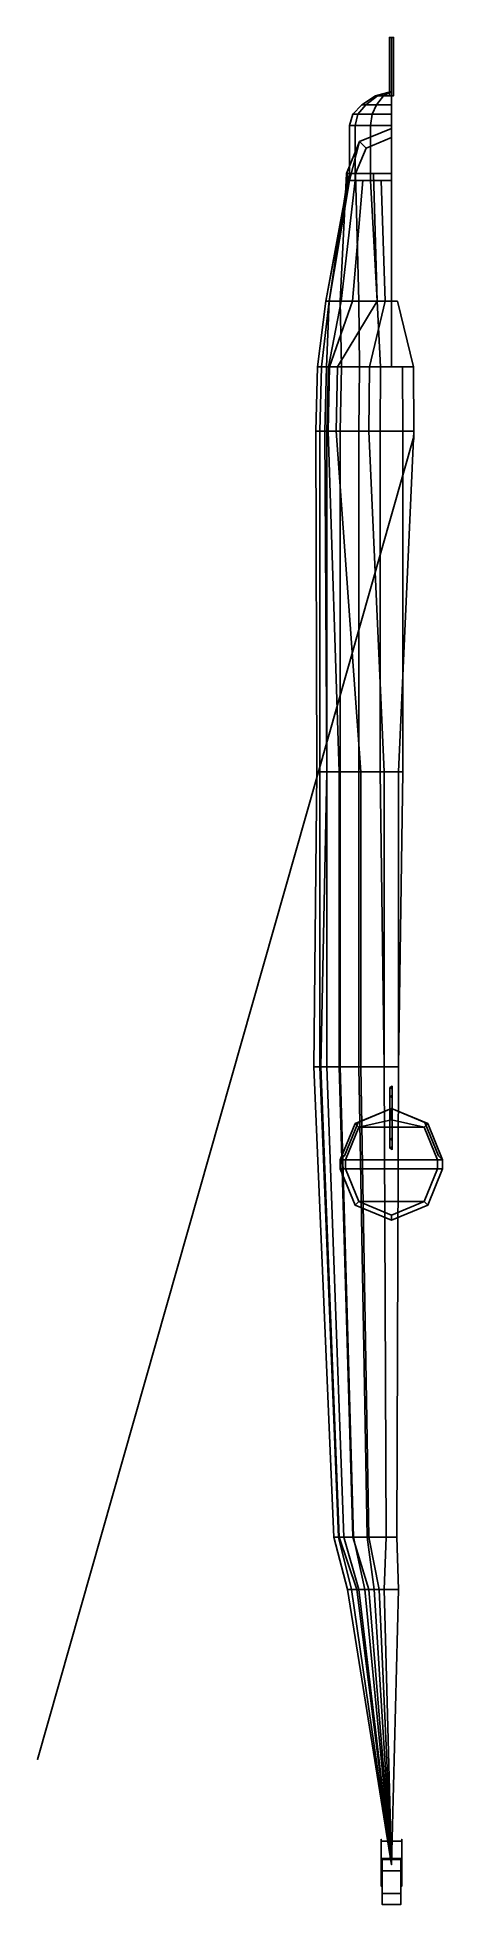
# Model space of a CAD drawing. Extents: x -3.5 to 0.5, y -8.6 to 9.6.
import ezdxf

# ---------------------------------------------------------------- set-up
doc = ezdxf.new("R2010")
doc.units = 0
doc.layers.get('0').update_dxf_attribs({"linetype": 'CONTINUOUS'})

msp = doc.modelspace()

# ---------------------------------------------------------------- linework, layer by layer
for points in [[(0, 9.61, 0.32), (-0.02, 9.61, 0.3), (-0.02, 9.04, 0.3), (0, 9.04, 0.32)], [(-0.02, 9.61, 0.3), (0, 9.61, 0.28), (0, 9.04, 0.28), (-0.02, 9.04, 0.3)], [(0.02, 9.61, 0.3), (0, 9.61, 0.28), (-0.02, 9.61, 0.3), (0, 9.61, 0.32)], [(0.02, 9.61, 0.3), (0, 9.61, 0.32), (0, 9.04, 0.32), (0.02, 9.04, 0.3)], [(0, 9.61, 0.28), (0.02, 9.61, 0.3), (0.02, 9.04, 0.3), (0, 9.04, 0.28)], [(-0.29, 8.95, 0.29), (-0.379, 8.86, 0.29), (-0.328, 8.86, 0.479), (-0.251, 8.95, 0.435)], [(-0.251, 8.95, 0.145), (-0.328, 8.86, 0.101), (-0.379, 8.86, 0.29), (-0.29, 8.95, 0.29)], [(-0.251, 8.95, 0.435), (-0.328, 8.86, 0.479), (-0.189, 8.86, 0.618), (-0.145, 8.95, 0.541)], [(-0.145, 8.95, 0.039), (-0.189, 8.86, -0.038), (-0.328, 8.86, 0.101), (-0.251, 8.95, 0.145)], [(-0.157, 9.04, 0.29), (-0.29, 8.95, 0.29), (-0.251, 8.95, 0.435), (-0.136, 9.04, 0.368)], [(-0.136, 9.04, 0.212), (-0.251, 8.95, 0.145), (-0.29, 8.95, 0.29), (-0.157, 9.04, 0.29)], [(-0.136, 9.04, 0.368), (-0.251, 8.95, 0.435), (-0.145, 8.95, 0.541), (-0.078, 9.04, 0.426)], [(-0.078, 9.04, 0.154), (-0.145, 8.95, 0.039), (-0.251, 8.95, 0.145), (-0.136, 9.04, 0.212)], [(-0.145, 8.95, 0.541), (-0.189, 8.86, 0.618), (0, 8.86, 0.669), (0, 8.95, 0.58)], [(0, 8.95, 0), (0, 8.86, -0.089), (-0.189, 8.86, -0.038), (-0.145, 8.95, 0.039)], [(0, 9.08, 0.29), (-0.157, 9.04, 0.29), (-0.136, 9.04, 0.368), (0, 9.08, 0.29)], [(0, 9.08, 0.29), (-0.136, 9.04, 0.212), (-0.157, 9.04, 0.29), (0, 9.08, 0.29)], [(-0.078, 9.04, 0.426), (-0.145, 8.95, 0.541), (0, 8.95, 0.58), (0, 9.04, 0.447)], [(0, 9.04, 0.133), (0, 8.95, 0), (-0.145, 8.95, 0.039), (-0.078, 9.04, 0.154)], [(0, 9.08, 0.29), (-0.136, 9.04, 0.368), (-0.078, 9.04, 0.426), (0, 9.08, 0.29)], [(0, 9.08, 0.29), (-0.078, 9.04, 0.154), (-0.136, 9.04, 0.212), (0, 9.08, 0.29)], [(0, 9.08, 0.29), (-0.078, 9.04, 0.426), (0, 9.04, 0.447), (0, 9.08, 0.29)], [(0, 9.08, 0.29), (0, 9.04, 0.133), (-0.078, 9.04, 0.154), (0, 9.08, 0.29)], [(-0.379, 8.86, 0.29), (-0.41, 8.75, 0.29), (-0.355, 8.75, 0.495), (-0.328, 8.86, 0.479)], [(-0.328, 8.86, 0.101), (-0.355, 8.75, 0.085), (-0.41, 8.75, 0.29), (-0.379, 8.86, 0.29)], [(-0.328, 8.86, 0.479), (-0.355, 8.75, 0.495), (-0.205, 8.75, 0.645), (-0.189, 8.86, 0.618)], [(-0.189, 8.86, -0.038), (-0.205, 8.75, -0.065), (-0.355, 8.75, 0.085), (-0.328, 8.86, 0.101)], [(-0.189, 8.86, 0.618), (-0.205, 8.75, 0.645), (0, 8.75, 0.7), (0, 8.86, 0.669)], [(0, 8.86, -0.089), (0, 8.75, -0.12), (-0.205, 8.75, -0.065), (-0.189, 8.86, -0.038)], [(-0.311, 8.591, -0.65), (-0.44, 8.28, -0.65), (-0.41, 8.21, 0.29), (-0.311, 8.591, 0.23)], [(-0.44, 8.28, -0.65), (-0.311, 8.591, -0.65), (-0.247, 8.527, -0.75), (-0.35, 8.28, -0.75)], [(-0.355, 8.75, 0.495), (-0.41, 8.75, 0.29), (-0.41, 8.21, 0.29), (-0.355, 8.21, 0.495)], [(-0.41, 8.75, 0.29), (-0.355, 8.75, 0.085), (-0.355, 8.21, 0.085), (-0.41, 8.21, 0.29)], [(-0.205, 8.75, 0.645), (-0.355, 8.75, 0.495), (-0.355, 8.21, 0.495), (-0.205, 8.21, 0.645)], [(-0.355, 8.75, 0.085), (-0.205, 8.75, -0.065), (-0.205, 8.21, -0.065), (-0.355, 8.21, 0.085)], [(-0.35, 8.28, -0.75), (-0.247, 8.527, -0.75), (0, 8.63, -0.75), (0, 8.28, -0.75)], [(0, 8.72, -0.65), (-0.311, 8.591, -0.65), (-0.311, 8.591, 0.23), (0, 8.72, 0.23)], [(-0.311, 8.591, -0.65), (0, 8.72, -0.65), (0, 8.63, -0.75), (-0.247, 8.527, -0.75)], [(0, 8.75, 0.7), (-0.205, 8.75, 0.645), (-0.205, 8.21, 0.645), (0, 8.21, 0.7)], [(-0.205, 8.75, -0.065), (0, 8.75, -0.12), (0, 8.21, -0.12), (-0.205, 8.21, -0.065)], [(-0.421, 8.235, -0.045), (-0.426, 8.248, -0.223), (-0.61, 7.03, -0.23), (-0.64, 7.03, -0.04)], [(-0.416, 8.224, 0.102), (-0.421, 8.235, -0.045), (-0.64, 7.03, -0.04), (-0.64, 7.03, 0.12)], [(-0.41, 8.21, 0.29), (-0.416, 8.224, 0.102), (-0.64, 7.03, 0.12), (-0.61, 7.03, 0.28)], [(-0.426, 8.248, -0.223), (-0.44, 8.28, -0.65), (-0.5, 7.03, -0.51), (-0.61, 7.03, -0.23)], [(-0.44, 8.28, -0.65), (-0.35, 8.28, -0.75), (-0.32, 7.03, -0.72), (-0.5, 7.03, -0.51)], [(-0.35, 8.28, -0.75), (-0.175, 8.28, -0.75), (-0.14, 7.03, -0.79), (-0.32, 7.03, -0.72)], [(0, 7.03, -0.81), (-0.14, 7.03, -0.79), (-0.175, 8.28, -0.75), (0, 8.28, -0.75)], [(-0.355, 8.21, 0.495), (-0.41, 8.21, 0.29), (-0.61, 7.03, 0.28), (-0.49, 7.03, 0.48)], [(-0.28, 8.21, 0.57), (-0.355, 8.21, 0.495), (-0.49, 7.03, 0.48), (-0.38, 7.03, 0.6)], [(-0.205, 8.21, 0.645), (-0.28, 8.21, 0.57), (-0.38, 7.03, 0.6), (-0.14, 7.03, 0.72)], [(-0.102, 8.21, 0.673), (-0.205, 8.21, 0.645), (-0.14, 7.03, 0.72), (-0.06, 7.03, 0.74)], [(0, 8.21, 0.7), (-0.102, 8.21, 0.673), (-0.06, 7.03, 0.74), (0, 7.03, 0.74)], [(-0.61, 7.03, 0.28), (-0.64, 7.03, 0.12), (-0.723, 6.39, 0.283), (-0.684, 6.39, 0.478)], [(-0.64, 7.03, 0.12), (-0.64, 7.03, -0.04), (-0.723, 6.39, -0.02), (-0.723, 6.39, 0.283)], [(-0.64, 7.03, -0.04), (-0.61, 7.03, -0.23), (-0.635, 6.39, -0.342), (-0.723, 6.39, -0.02)], [(-0.49, 7.03, 0.48), (-0.61, 7.03, 0.28), (-0.684, 6.39, 0.478), (-0.616, 6.39, 0.703)], [(-0.61, 7.03, -0.23), (-0.5, 7.03, -0.51), (-0.488, 6.39, -0.626), (-0.635, 6.39, -0.342)], [(-0.5, 7.03, -0.51), (-0.32, 7.03, -0.72), (-0.313, 6.39, -0.782), (-0.488, 6.39, -0.626)], [(-0.32, 7.03, -0.72), (-0.14, 7.03, -0.79), (-0.107, 6.39, -0.86), (-0.313, 6.39, -0.782)], [(0, 6.39, -0.86), (-0.107, 6.39, -0.86), (-0.14, 7.03, -0.79), (0, 7.03, -0.81)], [(-0.723, 6.39, -0.02), (-0.635, 6.39, -0.342), (-0.65, 5.76, -0.35), (-0.74, 5.76, -0.02)], [(-0.723, 6.39, 0.283), (-0.723, 6.39, -0.02), (-0.74, 5.76, -0.02), (-0.74, 5.76, 0.29)], [(-0.684, 6.39, 0.478), (-0.723, 6.39, 0.283), (-0.74, 5.76, 0.29), (-0.7, 5.76, 0.49)], [(-0.616, 6.39, 0.703), (-0.684, 6.39, 0.478), (-0.7, 5.76, 0.49), (-0.63, 5.76, 0.72)], [(-0.635, 6.39, -0.342), (-0.488, 6.39, -0.626), (-0.5, 5.76, -0.64), (-0.65, 5.76, -0.35)], [(-0.488, 6.39, -0.626), (-0.313, 6.39, -0.782), (-0.32, 5.76, -0.8), (-0.5, 5.76, -0.64)], [(-0.313, 6.39, -0.782), (-0.107, 6.39, -0.86), (-0.11, 5.76, -0.88), (-0.32, 5.76, -0.8)], [(0.11, 5.76, -0.88), (-0.11, 5.76, -0.88), (-0.107, 6.39, -0.86), (0.107, 6.39, -0.86)], [(0.22, 5.71, 2.1), (0.22, 5.71, 2.14), (-3.46, -7.22, 1.24), (-3.46, -7.22, 1.21)], [(-3.46, -7.22, 1.21), (-3.46, -7.22, 1.24), (0.22, 5.71, 2.14), (0.22, 5.71, 2.1)], [(-0.7, 5.76, 0.49), (-0.74, 5.76, 0.29), (-0.73, 2.43, 0.25), (-0.7, 2.43, 0.52)], [(-0.74, 5.76, 0.29), (-0.74, 5.76, -0.02), (-0.73, 2.43, 0.01), (-0.73, 2.43, 0.25)], [(-0.74, 5.76, -0.02), (-0.65, 5.76, -0.35), (-0.63, 2.43, -0.32), (-0.73, 2.43, 0.01)], [(-0.63, 5.76, 0.72), (-0.7, 5.76, 0.49), (-0.7, 2.43, 0.52), (-0.63, 2.43, 0.75)], [(-0.65, 5.76, -0.35), (-0.5, 5.76, -0.64), (-0.5, 2.43, -0.61), (-0.63, 2.43, -0.32)], [(-0.5, 5.76, -0.64), (-0.32, 5.76, -0.8), (-0.32, 2.43, -0.77), (-0.5, 2.43, -0.61)], [(-0.32, 5.76, -0.8), (-0.11, 5.76, -0.88), (-0.11, 2.43, -0.87), (-0.32, 2.43, -0.77)], [(0.11, 2.43, -0.87), (-0.11, 2.43, -0.87), (-0.11, 5.76, -0.88), (0.11, 5.76, -0.88)], [(0.22, 5.78, 1.14), (0.22, 5.68, 1.14), (0.22, 5.71, 2.14), (0.22, 5.78, 2.14)], [(0.22, 5.78, 2.14), (0.22, 5.71, 2.14), (0.22, 5.68, 1.14), (0.22, 5.78, 1.14)], [(-0.73, 2.43, 0.01), (-0.63, 2.43, -0.32), (-0.69, -0.45, -0.15), (-0.76, -0.45, 0.19)], [(-0.73, 2.43, 0.25), (-0.73, 2.43, 0.01), (-0.76, -0.45, 0.19), (-0.76, -0.45, 0.42)], [(-0.7, 2.43, 0.52), (-0.73, 2.43, 0.25), (-0.76, -0.45, 0.42), (-0.7, -0.45, 0.68)], [(-0.63, 2.43, 0.75), (-0.7, 2.43, 0.52), (-0.7, -0.45, 0.68), (-0.63, -0.45, 0.85)], [(-0.63, 2.43, -0.32), (-0.5, 2.43, -0.61), (-0.5, -0.45, -0.48), (-0.69, -0.45, -0.15)], [(-0.51, 2.43, 0.99), (-0.63, 2.43, 0.75), (-0.63, -0.45, 0.85), (-0.51, -0.45, 1.03)], [(-0.3, 2.43, 1.17), (-0.51, 2.43, 0.99), (-0.51, -0.45, 1.03), (-0.3, -0.45, 1.17)], [(-0.5, 2.43, -0.61), (-0.32, 2.43, -0.77), (-0.32, -0.45, -0.64), (-0.5, -0.45, -0.48)], [(-0.32, 2.43, -0.77), (-0.11, 2.43, -0.87), (-0.07, -0.45, -0.71), (-0.32, -0.45, -0.64)], [(-0.07, 2.43, 1.27), (-0.3, 2.43, 1.17), (-0.3, -0.45, 1.17), (-0.07, -0.45, 1.27)], [(0.07, -0.45, -0.71), (-0.07, -0.45, -0.71), (-0.11, 2.43, -0.87), (0.11, 2.43, -0.87)], [(0.07, 2.43, 1.27), (-0.07, 2.43, 1.27), (-0.07, -0.45, 1.27), (0.07, -0.45, 1.27)], [(-0.7, -0.45, 0.68), (-0.76, -0.45, 0.42), (-0.563, -5.05, 0.55), (-0.519, -5.05, 0.743)], [(-0.76, -0.45, 0.19), (-0.69, -0.45, -0.15), (-0.511, -5.05, 0.127), (-0.563, -5.05, 0.38)], [(-0.76, -0.45, 0.42), (-0.76, -0.45, 0.19), (-0.563, -5.05, 0.38), (-0.563, -5.05, 0.55)], [(-0.63, -0.45, 0.85), (-0.7, -0.45, 0.68), (-0.519, -5.05, 0.743), (-0.467, -5.05, 0.869)], [(-0.69, -0.45, -0.15), (-0.5, -0.45, -0.48), (-0.371, -5.05, -0.117), (-0.511, -5.05, 0.127)], [(-0.51, -0.45, 1.03), (-0.63, -0.45, 0.85), (-0.467, -5.05, 0.869), (-0.378, -5.05, 1.002)], [(-0.3, -0.45, 1.17), (-0.51, -0.45, 1.03), (-0.378, -5.05, 1.002), (-0.222, -5.05, 1.106)], [(-0.5, -0.45, -0.48), (-0.32, -0.45, -0.64), (-0.237, -5.05, -0.236), (-0.371, -5.05, -0.117)], [(-0.32, -0.45, -0.64), (-0.07, -0.45, -0.71), (-0.052, -5.05, -0.288), (-0.237, -5.05, -0.236)], [(-0.07, -0.45, 1.27), (-0.3, -0.45, 1.17), (-0.222, -5.05, 1.106), (-0.052, -5.05, 1.18)], [(0.052, -5.05, -0.288), (-0.052, -5.05, -0.288), (-0.07, -0.45, -0.71), (0.07, -0.45, -0.71)], [(0.07, -0.45, 1.27), (-0.07, -0.45, 1.27), (-0.052, -5.05, 1.18), (0.052, -5.05, 1.18)], [(0.007, -0.732, 1.542), (-0.015, -0.741, 1.551), (-0.015, -0.655, 1.76), (0.007, -0.642, 1.76)], [(0.007, -0.642, 1.76), (-0.015, -0.655, 1.76), (-0.015, -0.741, 1.969), (0.007, -0.732, 1.978)], [(-0.015, -0.741, 1.551), (0.007, -0.751, 1.561), (0.007, -0.668, 1.76), (-0.015, -0.655, 1.76)], [(-0.015, -0.655, 1.76), (0.007, -0.668, 1.76), (0.007, -0.751, 1.959), (-0.015, -0.741, 1.969)], [(0.007, -0.751, 1.561), (0.007, -0.732, 1.542), (0.007, -0.642, 1.76), (0.007, -0.668, 1.76)], [(0.007, -0.668, 1.76), (0.007, -0.642, 1.76), (0.007, -0.732, 1.978), (0.007, -0.751, 1.959)], [(0, -0.86, -1.36), (-0.354, -1.006, -1.36), (-0.354, -1.006, -1.12), (0, -0.86, -1.12)], [(0, -0.97, -1.61), (-0.318, -1.042, -1.61), (-0.354, -1.006, -1.36), (0, -0.86, -1.36)], [(-0.354, -1.006, -1.36), (0, -0.86, -1.36), (0, -0.86, -1.12), (-0.354, -1.006, -1.12)], [(-0.318, -1.042, -1.61), (0, -0.97, -1.61), (0, -0.86, -1.36), (-0.354, -1.006, -1.36)], [(0, -0.86, -1.12), (-0.325, -0.995, -1.12), (-0.325, -0.995, -0.5), (0, -0.86, -0.59)], [(-0.325, -0.995, -1.12), (0, -0.86, -1.12), (0, -0.86, -0.59), (-0.325, -0.995, -0.5)], [(0.007, -0.95, 1.452), (-0.015, -0.95, 1.465), (-0.015, -0.741, 1.551), (0.007, -0.732, 1.542)], [(0.007, -0.732, 1.978), (-0.015, -0.741, 1.969), (-0.015, -0.95, 2.055), (0.007, -0.95, 2.068)], [(-0.015, -0.95, 1.465), (0.007, -0.95, 1.478), (0.007, -0.751, 1.561), (-0.015, -0.741, 1.551)], [(-0.015, -0.741, 1.969), (0.007, -0.751, 1.959), (0.007, -0.95, 2.042), (-0.015, -0.95, 2.055)], [(0.325, -0.995, -1.12), (0, -0.86, -1.12), (0, -0.86, -0.59), (0.325, -0.995, -0.5)], [(0.354, -1.006, -1.36), (0, -0.86, -1.36), (0, -0.86, -1.12), (0.354, -1.006, -1.12)], [(0.318, -1.042, -1.61), (0, -0.97, -1.61), (0, -0.86, -1.36), (0.354, -1.006, -1.36)], [(0, -0.86, -1.36), (0.354, -1.006, -1.36), (0.354, -1.006, -1.12), (0, -0.86, -1.12)], [(0, -0.97, -1.61), (0.318, -1.042, -1.61), (0.354, -1.006, -1.36), (0, -0.86, -1.36)], [(0, -0.86, -1.12), (0.325, -0.995, -1.12), (0.325, -0.995, -0.5), (0, -0.86, -0.59)], [(0.007, -0.95, 1.478), (0.007, -0.95, 1.452), (0.007, -0.732, 1.542), (0.007, -0.751, 1.561)], [(0.007, -0.751, 1.959), (0.007, -0.732, 1.978), (0.007, -0.95, 2.068), (0.007, -0.95, 2.042)], [(-0.354, -1.006, -1.12), (-0.5, -1.36, -1.12), (-0.46, -1.32, -1.12), (-0.325, -0.995, -1.12)], [(-0.5, -1.36, -1.12), (-0.354, -1.006, -1.12), (-0.325, -0.995, -1.12), (-0.46, -1.32, -1.12)], [(-0.354, -1.006, -1.36), (-0.5, -1.36, -1.33), (-0.5, -1.36, -1.12), (-0.354, -1.006, -1.12)], [(-0.318, -1.042, -1.61), (-0.45, -1.36, -1.56), (-0.5, -1.36, -1.33), (-0.354, -1.006, -1.36)], [(-0.5, -1.36, -1.33), (-0.354, -1.006, -1.36), (-0.354, -1.006, -1.12), (-0.5, -1.36, -1.12)], [(-0.45, -1.36, -1.56), (-0.318, -1.042, -1.61), (-0.354, -1.006, -1.36), (-0.5, -1.36, -1.33)], [(-0.325, -0.995, -1.12), (-0.46, -1.32, -1.12), (-0.46, -1.32, -0.41), (-0.325, -0.995, -0.5)], [(-0.46, -1.32, -1.12), (-0.325, -0.995, -1.12), (-0.325, -0.995, -0.5), (-0.46, -1.32, -0.41)], [(0.318, -1.042, -1.61), (0.45, -1.36, -1.56), (-0.45, -1.36, -1.56), (-0.318, -1.042, -1.61)], [(-0.318, -1.042, -1.61), (-0.45, -1.36, -1.56), (0.45, -1.36, -1.56), (0.318, -1.042, -1.61)], [(0, -0.97, -1.61), (0.318, -1.042, -1.61), (-0.318, -1.042, -1.61), (0, -0.97, -1.61)], [(0, -0.97, -1.61), (-0.318, -1.042, -1.61), (0.318, -1.042, -1.61), (0, -0.97, -1.61)], [(0.007, -0.937, 1.25), (-0.015, -0.95, 1.25), (-0.015, -0.95, 1.465), (0.007, -0.937, 1.457)], [(-0.015, -0.95, 1.25), (0.007, -0.963, 1.25), (0.007, -0.963, 1.457), (-0.015, -0.95, 1.465)], [(-0.015, -1.159, 1.551), (0.007, -1.149, 1.561), (0.007, -0.95, 1.478), (-0.015, -0.95, 1.465)], [(0.007, -1.168, 1.542), (-0.015, -1.159, 1.551), (-0.015, -0.95, 1.465), (0.007, -0.95, 1.452)], [(-0.015, -0.95, 2.055), (0.007, -0.95, 2.042), (0.007, -1.149, 1.959), (-0.015, -1.159, 1.969)], [(0.007, -0.95, 2.068), (-0.015, -0.95, 2.055), (-0.015, -1.159, 1.969), (0.007, -1.168, 1.978)], [(0.007, -0.963, 1.25), (0.007, -0.937, 1.25), (0.007, -0.937, 1.457), (0.007, -0.963, 1.457)], [(0.007, -1.149, 1.561), (0.007, -1.168, 1.542), (0.007, -0.95, 1.452), (0.007, -0.95, 1.478)], [(0.007, -0.95, 2.042), (0.007, -0.95, 2.068), (0.007, -1.168, 1.978), (0.007, -1.149, 1.959)], [(0.45, -1.36, -1.56), (0.318, -1.042, -1.61), (0.354, -1.006, -1.36), (0.5, -1.36, -1.33)], [(0.318, -1.042, -1.61), (0.45, -1.36, -1.56), (0.5, -1.36, -1.33), (0.354, -1.006, -1.36)], [(0.46, -1.32, -1.12), (0.325, -0.995, -1.12), (0.325, -0.995, -0.5), (0.46, -1.32, -0.41)], [(0.5, -1.36, -1.12), (0.354, -1.006, -1.12), (0.325, -0.995, -1.12), (0.46, -1.32, -1.12)], [(0.354, -1.006, -1.12), (0.5, -1.36, -1.12), (0.46, -1.32, -1.12), (0.325, -0.995, -1.12)], [(0.325, -0.995, -1.12), (0.46, -1.32, -1.12), (0.46, -1.32, -0.41), (0.325, -0.995, -0.5)], [(0.5, -1.36, -1.33), (0.354, -1.006, -1.36), (0.354, -1.006, -1.12), (0.5, -1.36, -1.12)], [(0.354, -1.006, -1.36), (0.5, -1.36, -1.33), (0.5, -1.36, -1.12), (0.354, -1.006, -1.12)], [(-0.015, -1.245, 1.76), (0.007, -1.232, 1.76), (0.007, -1.149, 1.561), (-0.015, -1.159, 1.551)], [(-0.015, -1.159, 1.969), (0.007, -1.149, 1.959), (0.007, -1.232, 1.76), (-0.015, -1.245, 1.76)], [(0.007, -1.258, 1.76), (-0.015, -1.245, 1.76), (-0.015, -1.159, 1.551), (0.007, -1.168, 1.542)], [(0.007, -1.168, 1.978), (-0.015, -1.159, 1.969), (-0.015, -1.245, 1.76), (0.007, -1.258, 1.76)], [(0.007, -1.232, 1.76), (0.007, -1.258, 1.76), (0.007, -1.168, 1.542), (0.007, -1.149, 1.561)], [(0.007, -1.149, 1.959), (0.007, -1.168, 1.978), (0.007, -1.258, 1.76), (0.007, -1.232, 1.76)], [(-0.5, -1.36, -1.33), (-0.5, -1.45, -1.33), (-0.5, -1.45, -1.07), (-0.5, -1.36, -1.12)], [(-0.45, -1.36, -1.56), (-0.45, -1.45, -1.54), (-0.5, -1.45, -1.33), (-0.5, -1.36, -1.33)], [(-0.5, -1.45, -1.33), (-0.5, -1.36, -1.33), (-0.5, -1.36, -1.12), (-0.5, -1.45, -1.07)], [(-0.45, -1.45, -1.54), (-0.45, -1.36, -1.56), (-0.5, -1.36, -1.33), (-0.5, -1.45, -1.33)], [(-0.5, -1.45, -1.33), (-0.354, -1.804, -1.3), (-0.354, -1.804, -1.07), (-0.5, -1.45, -1.07)], [(-0.45, -1.45, -1.54), (-0.318, -1.768, -1.49), (-0.354, -1.804, -1.3), (-0.5, -1.45, -1.33)], [(-0.354, -1.804, -1.3), (-0.5, -1.45, -1.33), (-0.5, -1.45, -1.07), (-0.354, -1.804, -1.07)], [(-0.318, -1.768, -1.49), (-0.45, -1.45, -1.54), (-0.5, -1.45, -1.33), (-0.354, -1.804, -1.3)], [(0.45, -1.36, -1.56), (0.45, -1.45, -1.54), (-0.45, -1.45, -1.54), (-0.45, -1.36, -1.56)], [(-0.45, -1.36, -1.56), (-0.45, -1.45, -1.54), (0.45, -1.45, -1.54), (0.45, -1.36, -1.56)], [(0.45, -1.45, -1.54), (0.318, -1.768, -1.49), (-0.318, -1.768, -1.49), (-0.45, -1.45, -1.54)], [(-0.45, -1.45, -1.54), (-0.318, -1.768, -1.49), (0.318, -1.768, -1.49), (0.45, -1.45, -1.54)], [(0.318, -1.768, -1.49), (0.45, -1.45, -1.54), (0.5, -1.45, -1.33), (0.354, -1.804, -1.3)], [(0.45, -1.45, -1.54), (0.318, -1.768, -1.49), (0.354, -1.804, -1.3), (0.5, -1.45, -1.33)], [(0.354, -1.804, -1.3), (0.5, -1.45, -1.33), (0.5, -1.45, -1.07), (0.354, -1.804, -1.07)], [(0.5, -1.45, -1.33), (0.354, -1.804, -1.3), (0.354, -1.804, -1.07), (0.5, -1.45, -1.07)], [(0.45, -1.45, -1.54), (0.45, -1.36, -1.56), (0.5, -1.36, -1.33), (0.5, -1.45, -1.33)], [(0.45, -1.36, -1.56), (0.45, -1.45, -1.54), (0.5, -1.45, -1.33), (0.5, -1.36, -1.33)], [(0.5, -1.45, -1.33), (0.5, -1.36, -1.33), (0.5, -1.36, -1.12), (0.5, -1.45, -1.07)], [(0.5, -1.36, -1.33), (0.5, -1.45, -1.33), (0.5, -1.45, -1.07), (0.5, -1.36, -1.12)], [(-0.318, -1.768, -1.49), (0, -1.9, -1.45), (0, -1.95, -1.28), (-0.354, -1.804, -1.3)], [(0, -1.9, -1.45), (-0.318, -1.768, -1.49), (-0.354, -1.804, -1.3), (0, -1.95, -1.28)], [(-0.354, -1.804, -1.3), (0, -1.95, -1.28), (0, -1.95, -1.07), (-0.354, -1.804, -1.07)], [(0, -1.95, -1.28), (-0.354, -1.804, -1.3), (-0.354, -1.804, -1.07), (0, -1.95, -1.07)], [(0.318, -1.768, -1.49), (0.318, -1.768, -1.49), (0, -1.9, -1.45), (-0.318, -1.768, -1.49)], [(-0.318, -1.768, -1.49), (-0.318, -1.768, -1.49), (0, -1.9, -1.45), (0.318, -1.768, -1.49)], [(0, -1.9, -1.45), (0.318, -1.768, -1.49), (0.354, -1.804, -1.3), (0, -1.95, -1.28)], [(0.318, -1.768, -1.49), (0, -1.9, -1.45), (0, -1.95, -1.28), (0.354, -1.804, -1.3)], [(0, -1.95, -1.28), (0.354, -1.804, -1.3), (0.354, -1.804, -1.07), (0, -1.95, -1.07)], [(0.354, -1.804, -1.3), (0, -1.95, -1.28), (0, -1.95, -1.07), (0.354, -1.804, -1.07)], [(-0.563, -5.05, 0.55), (-0.563, -5.05, 0.38), (-0.43, -5.56, 0.3), (-0.43, -5.56, 0.42)], [(-0.519, -5.05, 0.743), (-0.563, -5.05, 0.55), (-0.43, -5.56, 0.42), (-0.39, -5.56, 0.66)], [(-0.563, -5.05, 0.38), (-0.511, -5.05, 0.127), (-0.34, -5.56), (-0.43, -5.56, 0.3)], [(-0.467, -5.05, 0.869), (-0.519, -5.05, 0.743), (-0.39, -5.56, 0.66), (-0.32, -5.56, 0.82)], [(-0.511, -5.05, 0.127), (-0.371, -5.05, -0.117), (-0.26, -5.56, -0.1), (-0.34, -5.56)], [(-0.378, -5.05, 1.002), (-0.467, -5.05, 0.869), (-0.32, -5.56, 0.82), (-0.22, -5.56, 0.93)], [(-0.222, -5.05, 1.106), (-0.378, -5.05, 1.002), (-0.22, -5.56, 0.93), (-0.12, -5.56, 0.98)], [(-0.371, -5.05, -0.117), (-0.237, -5.05, -0.236), (-0.17, -5.56, -0.15), (-0.26, -5.56, -0.1)], [(-0.237, -5.05, -0.236), (-0.052, -5.05, -0.288), (-0.07, -5.56, -0.19), (-0.17, -5.56, -0.15)], [(-0.052, -5.05, 1.18), (-0.222, -5.05, 1.106), (-0.12, -5.56, 0.98), (-0.07, -5.56, 1.15)], [(0.07, -5.56, -0.19), (-0.07, -5.56, -0.19), (-0.052, -5.05, -0.288), (0.052, -5.05, -0.288)], [(0.052, -5.05, 1.18), (-0.052, -5.05, 1.18), (-0.07, -5.56, 1.15), (0.07, -5.56, 1.15)], [(-0.39, -5.56, 0.66), (-0.43, -5.56, 0.42), (0, -8.25, 0.65), (0, -8.25, 0.73)], [(-0.43, -5.56, 0.3), (-0.34, -5.56), (0, -8.25, 0.49), (0, -8.25, 0.56)], [(-0.43, -5.56, 0.42), (-0.43, -5.56, 0.3), (0, -8.25, 0.56), (0, -8.25, 0.65)], [(-0.32, -5.56, 0.82), (-0.39, -5.56, 0.66), (0, -8.25, 0.73), (0, -8.25, 0.82)], [(-0.34, -5.56), (-0.26, -5.56, -0.1), (0, -8.25, 0.43), (0, -8.25, 0.49)], [(-0.22, -5.56, 0.93), (-0.32, -5.56, 0.82), (0, -8.25, 0.82), (0, -8.25, 0.93)], [(-0.26, -5.56, -0.1), (-0.17, -5.56, -0.15), (0, -8.25, 0.36), (0, -8.25, 0.43)], [(-0.12, -5.56, 0.98), (-0.22, -5.56, 0.93), (0, -8.25, 0.93), (0, -8.25, 1.03)], [(-0.17, -5.56, -0.15), (-0.07, -5.56, -0.19), (0, -8.25, 0.24), (0, -8.25, 0.36)], [(-0.07, -5.56, 1.15), (-0.12, -5.56, 0.98), (0, -8.25, 1.03), (0, -8.25, 1.15)], [(0, -8.25, 0.24), (0, -8.25, 0.24), (-0.07, -5.56, -0.19), (0.07, -5.56, -0.19)], [(0.07, -5.56, 1.15), (-0.07, -5.56, 1.15), (0, -8.25, 1.15)], [(-0.1, -8, 0.06), (-0.1, -8.43, -0.14), (-0.1, -8.46, -0.09), (-0.1, -8.22, 0.06)], [(-0.1, -8.22, 0.06), (-0.1, -8.46, -0.09), (-0.1, -8.43, -0.14), (-0.1, -8, 0.06)], [(-0.1, -8.19, 0.15), (-0.1, -8.22, 0.12), (-0.1, -8, 0.12), (-0.1, -8.02, 0.15)], [(-0.1, -8.02, 0.15), (-0.1, -8, 0.12), (-0.1, -8.22, 0.12), (-0.1, -8.19, 0.15)], [(-0.1, -8, 0.12), (-0.1, -8, 0.06), (-0.1, -8.22, 0.06), (-0.1, -8.22, 0.12)], [(-0.1, -8.22, 0.12), (-0.1, -8.22, 0.06), (-0.1, -8, 0.06), (-0.1, -8, 0.12)], [(0, -8.19, 0.24), (-0.1, -8.19, 0.15), (-0.1, -8.02, 0.15), (0, -8.02, 0.24)], [(0, -8.02, 0.24), (-0.1, -8.02, 0.15), (-0.1, -8.19, 0.15), (0, -8.19, 0.24)], [(0, -8.02, 0.24), (0.1, -8.02, 0.15), (0.1, -8.19, 0.15), (0, -8.19, 0.24)], [(0, -8.19, 0.24), (0.1, -8.19, 0.15), (0.1, -8.02, 0.15), (0, -8.02, 0.24)], [(0.1, -8, 0.06), (0.1, -8.43, -0.14), (0.1, -8.46, -0.09), (0.1, -8.22, 0.06)], [(0.1, -8.22, 0.06), (0.1, -8.46, -0.09), (0.1, -8.43, -0.14), (0.1, -8, 0.06)], [(0.1, -8, 0.12), (0.1, -8, 0.06), (0.1, -8.22, 0.06), (0.1, -8.22, 0.12)], [(0.1, -8.22, 0.12), (0.1, -8.22, 0.06), (0.1, -8, 0.06), (0.1, -8, 0.12)], [(0.1, -8.19, 0.15), (0.1, -8.22, 0.12), (0.1, -8, 0.12), (0.1, -8.02, 0.15)], [(0.1, -8.02, 0.15), (0.1, -8, 0.12), (0.1, -8.22, 0.12), (0.1, -8.19, 0.15)], [(0.09, -8.31, 0.071), (0.09, -8.2, -0.12), (-0.09, -8.2, -0.12), (-0.09, -8.31, 0.071)], [(0.09, -8.2, -0.12), (0.09, -8.31, -0.311), (-0.09, -8.31, -0.311), (-0.09, -8.2, -0.12)], [(-0.09, -8.31, 0.071), (-0.09, -8.2, -0.12), (-0.09, -8.31, -0.311), (-0.09, -8.53, 0.071)], [(0.09, -8.64, -0.12), (0.09, -8.2, -0.12), (0.09, -8.31, 0.071), (0.09, -8.53, 0.071)], [(0.09, -8.53, -0.311), (0.09, -8.31, -0.311), (0.09, -8.2, -0.12), (0.09, -8.64, -0.12)], [(0.09, -8.53, 0.071), (0.09, -8.31, 0.071), (-0.09, -8.31, 0.071), (-0.09, -8.53, 0.071)], [(0.09, -8.31, -0.311), (0.09, -8.53, -0.311), (-0.09, -8.53, -0.311), (-0.09, -8.31, -0.311)], [(-0.09, -8.53, 0.071), (-0.09, -8.31, -0.311), (-0.09, -8.53, -0.311), (-0.09, -8.64, -0.12)], [(0.09, -8.64, -0.12), (0.09, -8.53, 0.071), (-0.09, -8.53, 0.071), (-0.09, -8.64, -0.12)], [(0.09, -8.53, -0.311), (0.09, -8.64, -0.12), (-0.09, -8.64, -0.12), (-0.09, -8.53, -0.311)]]:
    msp.add_3dface(points)
at = {"color": 2}
for points in [[(-0.38, 7.03, 0.6), (-0.49, 7.03, 0.48), (-0.616, 6.39, 0.703), (-0.606, 6.39, 0.84)], [(-0.14, 7.03, 0.72), (-0.38, 7.03, 0.6), (-0.606, 6.39, 0.84), (-0.528, 6.39, 1.006)], [(-0.06, 7.03, 0.74), (-0.14, 7.03, 0.72), (-0.528, 6.39, 1.006), (-0.215, 6.39, 1.123)], [(0.06, 7.03, 0.74), (-0.06, 7.03, 0.74), (-0.215, 6.39, 1.123), (0.215, 6.39, 1.123)], [(-0.606, 6.39, 0.84), (-0.616, 6.39, 0.703), (-0.63, 5.76, 0.72), (-0.62, 5.76, 0.86)], [(-0.528, 6.39, 1.006), (-0.606, 6.39, 0.84), (-0.62, 5.76, 0.86), (-0.54, 5.76, 1.03)], [(-0.215, 6.39, 1.123), (-0.528, 6.39, 1.006), (-0.54, 5.76, 1.03), (-0.22, 5.76, 1.15)], [(0.215, 6.39, 1.123), (-0.215, 6.39, 1.123), (-0.22, 5.76, 1.15), (0.22, 5.76, 1.15)], [(-0.62, 5.76, 0.86), (-0.63, 5.76, 0.72), (-0.63, 2.43, 0.75), (-0.51, 2.43, 0.99)], [(-0.54, 5.76, 1.03), (-0.62, 5.76, 0.86), (-0.51, 2.43, 0.99), (-0.3, 2.43, 1.17)], [(-0.22, 5.76, 1.15), (-0.54, 5.76, 1.03), (-0.3, 2.43, 1.17), (-0.07, 2.43, 1.27)], [(0.22, 5.76, 1.15), (-0.22, 5.76, 1.15), (-0.07, 2.43, 1.27), (0.07, 2.43, 1.27)]]:
    msp.add_3dface(points, dxfattribs=at)

doc.saveas('drawing.dxf')
